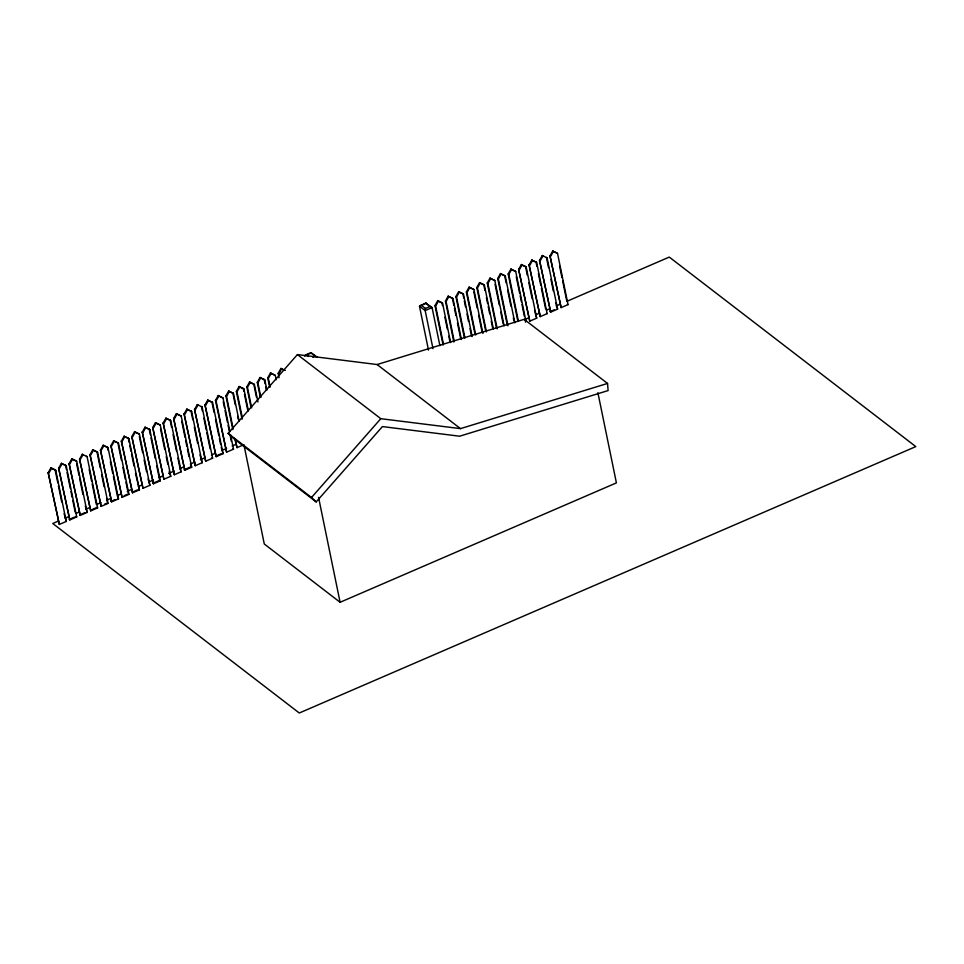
<?xml version="1.0" encoding="UTF-8"?>
<svg xmlns="http://www.w3.org/2000/svg" width="964" height="964" viewBox="0 0 964 964"><rect width="100%" height="100%" fill="white"/><g stroke="black" fill="none" stroke-linecap="round" stroke-linejoin="round"><path stroke-width="1.45" d="M439.897 345.654L432.077 307.6L430.065 306.48L425.461 308.468L425.172 310.589L432.981 348.643M48.2 472.734L50.947 467.817L55.743 470.227L66.251 521.452L59.346 524.44L48.2 472.734L59.346 524.44M48.827 473.216L51.586 468.311L50.947 467.817M58.659 468.215L61.407 463.31L66.191 465.708L76.71 516.933L69.806 519.921L58.659 468.215L69.806 519.921M59.286 468.697L62.033 463.792L61.407 463.31M69.107 463.696L71.866 458.792L76.65 461.202L87.158 512.426L80.253 515.403L69.107 463.696L80.253 515.403M69.733 464.178L72.493 459.274L71.866 458.792M79.566 459.177L82.314 454.273L87.097 456.683L97.617 507.908L90.712 510.884L79.566 459.177L90.712 510.884M80.193 459.659L82.94 454.755L82.314 454.273M90.014 454.659L92.773 449.754L97.557 452.164L108.064 503.389L101.16 506.377L90.014 454.659L101.16 506.377M90.652 455.153L93.4 450.236L92.773 449.754M100.473 450.14L103.22 445.235L108.004 447.645L118.524 498.87L111.619 501.858L100.473 450.14L111.619 501.858M101.1 450.634L103.859 445.717L103.22 445.235M110.92 445.621L113.68 440.717L118.464 443.127L128.971 494.351L122.067 497.34L110.92 445.621L122.067 497.34M111.559 446.115L114.306 441.199L113.68 440.717M121.38 441.114L124.127 436.198L128.911 438.608L139.431 489.833L132.526 492.821L121.38 441.114L132.526 492.821M122.006 441.596L124.766 436.692L124.127 436.198M131.827 436.596L134.586 431.679L139.37 434.089L149.89 485.314L142.973 488.302L131.827 436.596L142.973 488.302M132.466 437.078L135.213 432.173L134.586 431.679M142.286 432.077L145.034 427.173L149.818 429.57L160.337 480.795L153.433 483.783L142.286 432.077L153.433 483.783M142.913 432.559L145.672 427.654L145.034 427.173M152.734 427.558L155.493 422.654L160.277 425.052L170.797 476.288L163.88 479.265L152.734 427.558L163.88 479.265M153.372 428.04L156.12 423.136L155.493 422.654M163.193 423.039L165.941 418.135L170.724 420.545L181.244 471.77L174.339 474.746L163.193 423.039L174.339 474.746M163.82 423.521L166.579 418.617L165.941 418.135M173.641 418.521L176.4 413.616L181.184 416.026L191.703 467.251L184.787 470.227L173.641 418.521L184.787 470.227M174.279 419.003L177.027 414.098L176.4 413.616M184.1 414.002L186.847 409.098L191.643 411.508L202.151 462.732L195.246 465.72L184.1 414.002L195.246 465.72M184.727 414.496L187.486 409.579L186.847 409.098M194.547 409.483L197.307 404.579L202.091 406.989L212.61 458.213L205.694 461.202L194.547 409.483L205.694 461.202M195.186 409.977L197.933 405.061L197.307 404.579M205.007 404.964L207.754 400.06L212.55 402.47L223.058 453.695L216.153 456.683L205.007 404.964L216.153 456.683M205.633 405.458L208.393 400.554L207.754 400.06M230.504 434.547L233.517 449.176L226.6 452.164L215.454 400.458L218.213 395.541L222.997 397.951L229.914 431.619M226.6 452.164L216.093 400.94L218.84 396.035L218.213 395.541M232.818 429.595L225.913 395.939L228.661 391.023L233.457 393.433L239.156 421.244M233.155 428.618L226.54 396.421L229.299 391.517L228.661 391.023M242.072 419.232L236.361 391.42L239.12 386.516L243.904 388.914L248.411 410.869M242.41 418.243L236.999 391.902L239.747 386.998L239.12 386.516M251.026 407.386L246.82 386.901L249.568 381.997L254.363 384.407L257.966 401.964M251.652 407.88L247.447 387.383L250.206 382.479L249.568 381.997M260.28 397.023L257.28 382.383L260.027 377.478L264.811 379.888L266.92 390.131M260.907 397.505L257.906 382.865L260.654 377.96L260.027 377.478M269.534 386.648L267.727 377.864L270.486 372.96L275.27 375.37L276.174 379.756M270.161 387.13L268.353 378.346L271.113 373.442L270.486 372.96M279.078 377.743L278.186 373.345L280.934 368.441L285.091 370.369M280.934 368.441L281.56 368.923L278.813 373.839L278.186 373.345M443.103 345.1L434.993 305.588L437.752 300.672L442.536 303.082L450.646 342.606M443.44 344.124L435.632 306.07L438.379 301.166L437.752 300.672M453.863 342.051L445.452 301.069L448.2 296.153L452.996 298.563L461.407 339.545M454.189 341.063L446.079 301.551L448.838 296.647L448.2 296.153M464.311 337.533L455.9 296.55L458.659 291.646L463.443 294.044L472.155 336.496M464.949 338.015L456.538 297.033L459.286 292.128L458.659 291.646M475.071 334.472L466.359 292.032L469.107 287.127L473.902 289.537L482.916 333.436M475.698 334.966L466.986 292.514L469.745 287.609L469.107 287.127M485.82 331.423L476.806 287.513L479.566 282.609L484.35 285.019L493.363 328.917M486.459 331.905L477.445 287.995L480.193 283.091L479.566 282.609M496.581 328.363L487.266 282.994L490.013 278.09L494.809 280.5L504.124 325.868M497.207 328.857L487.892 283.488L490.652 278.572L490.013 278.09M507.329 325.314L497.725 278.476L500.473 273.571L505.257 275.981L514.872 322.82M507.968 325.796L498.352 278.97L501.099 274.053L500.473 273.571M517.788 320.795L508.173 273.957L510.92 269.052L515.716 271.462L525.922 321.229M518.415 321.277L508.799 274.451L511.559 269.534L510.92 269.052M518.632 269.45L521.379 264.534L526.163 266.944L536.683 318.168L529.778 321.157L518.632 269.45L529.778 321.157M519.259 269.932L522.006 265.028L521.379 264.534M529.079 264.931L531.839 260.015L536.623 262.425L547.13 313.649L540.226 316.638L529.079 264.931L540.226 316.638M529.718 265.413L532.465 260.509L531.839 260.015M539.539 260.413L542.286 255.508L547.07 257.906L557.59 309.131L550.685 312.119L539.539 260.413L550.685 312.119M540.165 260.895L542.913 255.99L542.286 255.508M549.986 255.894L552.746 250.989L557.529 253.387L568.037 304.624L561.132 307.6L549.986 255.894L561.132 307.6M550.625 256.376L553.372 251.471L552.746 250.989M228.119 433.39L297.418 354.583L377.093 364.537L524.151 319.337L607.537 383.443L608.115 390.577L459.611 436.21L382.431 426.582L316.18 501.919L232.782 437.813L228.119 433.39L311.505 497.496L316.18 501.919M311.505 497.496L380.804 418.689L460.479 428.631L607.537 383.443M306.034 354.764L304.491 355.909L311.396 352.92L317.084 357.295L310.649 352.776L306.034 354.764L308.251 356.463M426.401 303.226L419.485 306.215L425.172 310.589L432.077 307.6L425.642 303.082L419.485 306.215L428.498 350.125M312.758 357.162L315.071 356.174M58.274 521.114L52.755 523.5L299.286 713.011L915.8 446.597L669.269 257.087L567.23 301.178M65.166 518.126L69.312 516.343M76.204 513.366L78.964 512.173M85.868 509.185L90.001 507.401M96.906 504.413L101.039 502.63M106.558 500.244L110.703 498.46M117.596 495.472L120.355 494.279M127.26 491.303L131.393 489.519M138.298 486.531L142.431 484.747M149.336 481.759L153.469 479.976M158.988 477.59L163.133 475.794M168.652 473.42L174.171 471.034M179.69 468.649L183.823 466.853M190.727 463.877L194.861 462.081M200.379 459.708L204.525 457.912M211.417 454.936L215.562 453.14M222.455 450.164L226.6 448.368M232.119 445.995L236.252 444.199M524.476 319.65L528.609 317.867M535.514 314.879L539.647 313.095M546.54 310.119L549.299 308.926M556.192 305.95L560.325 304.154M69.167 519.439L74.698 517.053M79.626 514.921L85.145 512.535M91.46 509.811L96.978 507.413L97.617 507.908M104.678 504.1L107.438 502.907L108.064 503.389M110.981 501.364L115.126 499.581M124.199 495.653L128.345 493.869L128.971 494.351M133.273 491.736L137.418 489.941M152.794 483.301L159.711 480.313L160.337 480.795M184.16 469.745L191.065 466.757L191.703 467.251M215.526 456.201L221.045 453.803M550.046 311.637L554.192 309.842M234.626 438.379L237.06 447.645L243.964 444.657M244.254 446.38L264.293 544.009L340.099 602.283L616.406 482.88L597.897 392.722M310.649 352.776L311.396 352.92M553.372 251.471L557.529 253.387M532.465 260.509L536.623 262.425M522.006 265.028L526.163 266.944M511.559 269.534L515.716 271.462M501.099 274.053L505.257 275.981M490.652 278.572L494.809 280.5M480.193 283.091L484.35 285.019M469.745 287.609L473.902 289.537M459.286 292.128L463.443 294.044M448.838 296.647L452.996 298.563M438.379 301.166L442.536 303.082M281.56 368.923L284.681 370.369M271.113 373.442L275.27 375.37M260.654 377.96L264.811 379.888M250.206 382.479L254.363 384.407M239.747 386.998L243.904 388.914M229.299 391.517L233.457 393.433M218.84 396.035L222.997 397.951M208.393 400.554L212.55 402.47M187.486 409.579L191.643 411.508M177.027 414.098L181.184 416.026M166.579 418.617L170.724 420.545M156.12 423.136L160.277 425.052M145.672 427.654L149.818 429.57M135.213 432.173L139.37 434.089M124.766 436.692L128.911 438.608M114.306 441.199L118.464 443.127M103.859 445.717L108.004 447.645M93.4 450.236L97.557 452.164M72.493 459.274L76.65 461.202M62.033 463.792L66.191 465.708M51.586 468.311L55.743 470.227M547.07 257.906L546.443 257.424L548.54 267.667M567.41 304.13L568.037 304.624M557.59 309.131L555.758 302.792M508.173 273.957L508.799 274.451M546.504 313.167L547.13 313.649M497.725 278.476L498.352 278.97M536.683 318.168L534.55 310.372M487.266 282.994L487.892 283.488M476.806 287.513L477.445 287.995M466.359 292.032L466.986 292.514M455.9 296.55L456.538 297.033M445.452 301.069L446.079 301.551M434.993 305.588L435.632 306.07M425.642 303.082L430.065 306.48M421.039 305.07L425.461 308.468M377.093 364.537L460.479 428.631M297.418 354.583L380.804 418.689M267.727 377.864L268.353 378.346M257.28 382.383L257.906 382.865M246.82 386.901L247.447 387.383M236.361 391.42L236.999 391.902M225.913 395.939L226.54 396.421M215.454 400.458L216.093 400.94M202.091 406.989L201.464 406.507L202.356 410.893M232.878 448.694L233.517 449.176M223.058 453.695L221.226 447.356M211.972 457.731L212.61 458.213M202.151 462.732L200.018 454.924M180.617 471.276L181.244 471.77M170.158 475.794L170.797 476.288M149.89 485.314L148.046 478.975M139.431 489.833L135.49 473.252M86.471 456.189L87.097 456.683M117.897 498.388L118.524 498.87M87.158 512.426L85.326 506.076M76.072 516.451L76.71 516.933M66.251 521.452L64.118 513.655M559.602 266.076L562 277.789M562.602 280.717L566.808 301.202M550.95 279.379L553.348 291.092M535.984 261.943L536.888 266.329M538.394 273.656L540.792 285.356M541.394 288.284L545.6 308.781M525.537 266.462L527.332 275.246M528.838 282.56L532.14 298.659M516.282 276.837L519.584 292.935M520.186 295.864L521.391 301.708M521.994 304.636L524.392 316.349M524.994 319.277L525.597 322.205M504.63 275.499L506.124 282.813M507.63 290.128L510.932 306.227M513.342 317.939L513.945 320.867M495.074 284.404L499.28 304.889M500.786 312.216L503.184 323.916M483.723 284.525L484.916 290.381M486.422 297.707L487.627 303.552M488.23 306.48L489.724 313.806M491.23 321.12L492.737 328.435M473.866 291.972L477.168 308.07M478.674 315.397L481.976 331.496M462.816 293.562L463.708 297.96M464.311 300.876L465.516 306.733M467.022 314.059L468.516 321.373M470.022 328.688L471.529 336.002M452.658 299.539L453.863 305.395M454.466 308.323L455.96 315.65M457.466 322.964L460.768 339.063M441.91 302.6L442.5 305.528M444.91 317.24L447.308 328.941M448.814 336.255L450.019 342.112M318.566 497.376L340.099 602.283M264.184 379.394L265.088 383.793M265.678 386.721L266.281 389.649M254.026 385.383L256.436 397.084M243.277 388.432L243.88 391.36M244.47 394.288L247.784 410.387M232.818 392.951L235.228 404.663M237.626 416.364L238.228 419.292M235.252 438.861L237.06 447.645M223.262 401.855L224.467 407.712M225.07 410.64L227.48 422.353M228.07 425.281L229.275 431.125M230.179 435.523L231.384 441.379M211.911 401.988L214.02 412.231M215.514 419.545L218.828 435.644M219.418 438.572L220.623 444.428M203.862 418.207L206.272 429.92M206.862 432.848L210.176 448.947M191.005 411.026L192.812 419.798M194.306 427.124L197.62 443.223M181.75 421.389L185.064 437.487M185.654 440.415L186.859 446.272M187.462 449.2L188.968 456.514M190.462 463.841L191.065 466.757M170.098 420.051L171.604 427.377M173.098 434.692L176.412 450.791M177.906 458.105L180.316 469.817M160.542 428.968L164.748 449.453M166.254 456.767L167.76 464.094M169.254 471.408L169.857 474.336M149.191 429.088L150.396 434.945M150.999 437.873L155.204 458.358M156.698 465.684L159.711 480.313M139.334 436.535L142.648 452.634M144.142 459.949L146.552 471.661M128.284 438.126L129.188 442.512M129.791 445.44L130.984 451.297M131.586 454.225L133.996 465.937M118.126 444.103L121.44 460.202M122.934 467.528L125.344 479.228M125.947 482.157L128.043 492.399M107.378 447.163L107.98 450.092M110.378 461.792L112.788 473.505M113.391 476.433L117.596 496.918M96.918 451.67L100.232 467.781M101.726 475.095L104.136 486.796M106.534 498.509L107.137 501.437M89.17 469.36L91.58 481.072M92.183 484L96.388 504.485M76.614 463.636L79.024 475.348M79.614 478.277L82.928 494.375M65.564 465.226L66.468 469.625M67.058 472.541L70.372 488.64M70.975 491.568L72.167 497.424M72.77 500.352L75.18 512.065M55.105 469.745L57.816 482.916M58.418 485.844L61.72 501.943"/></g></svg>
